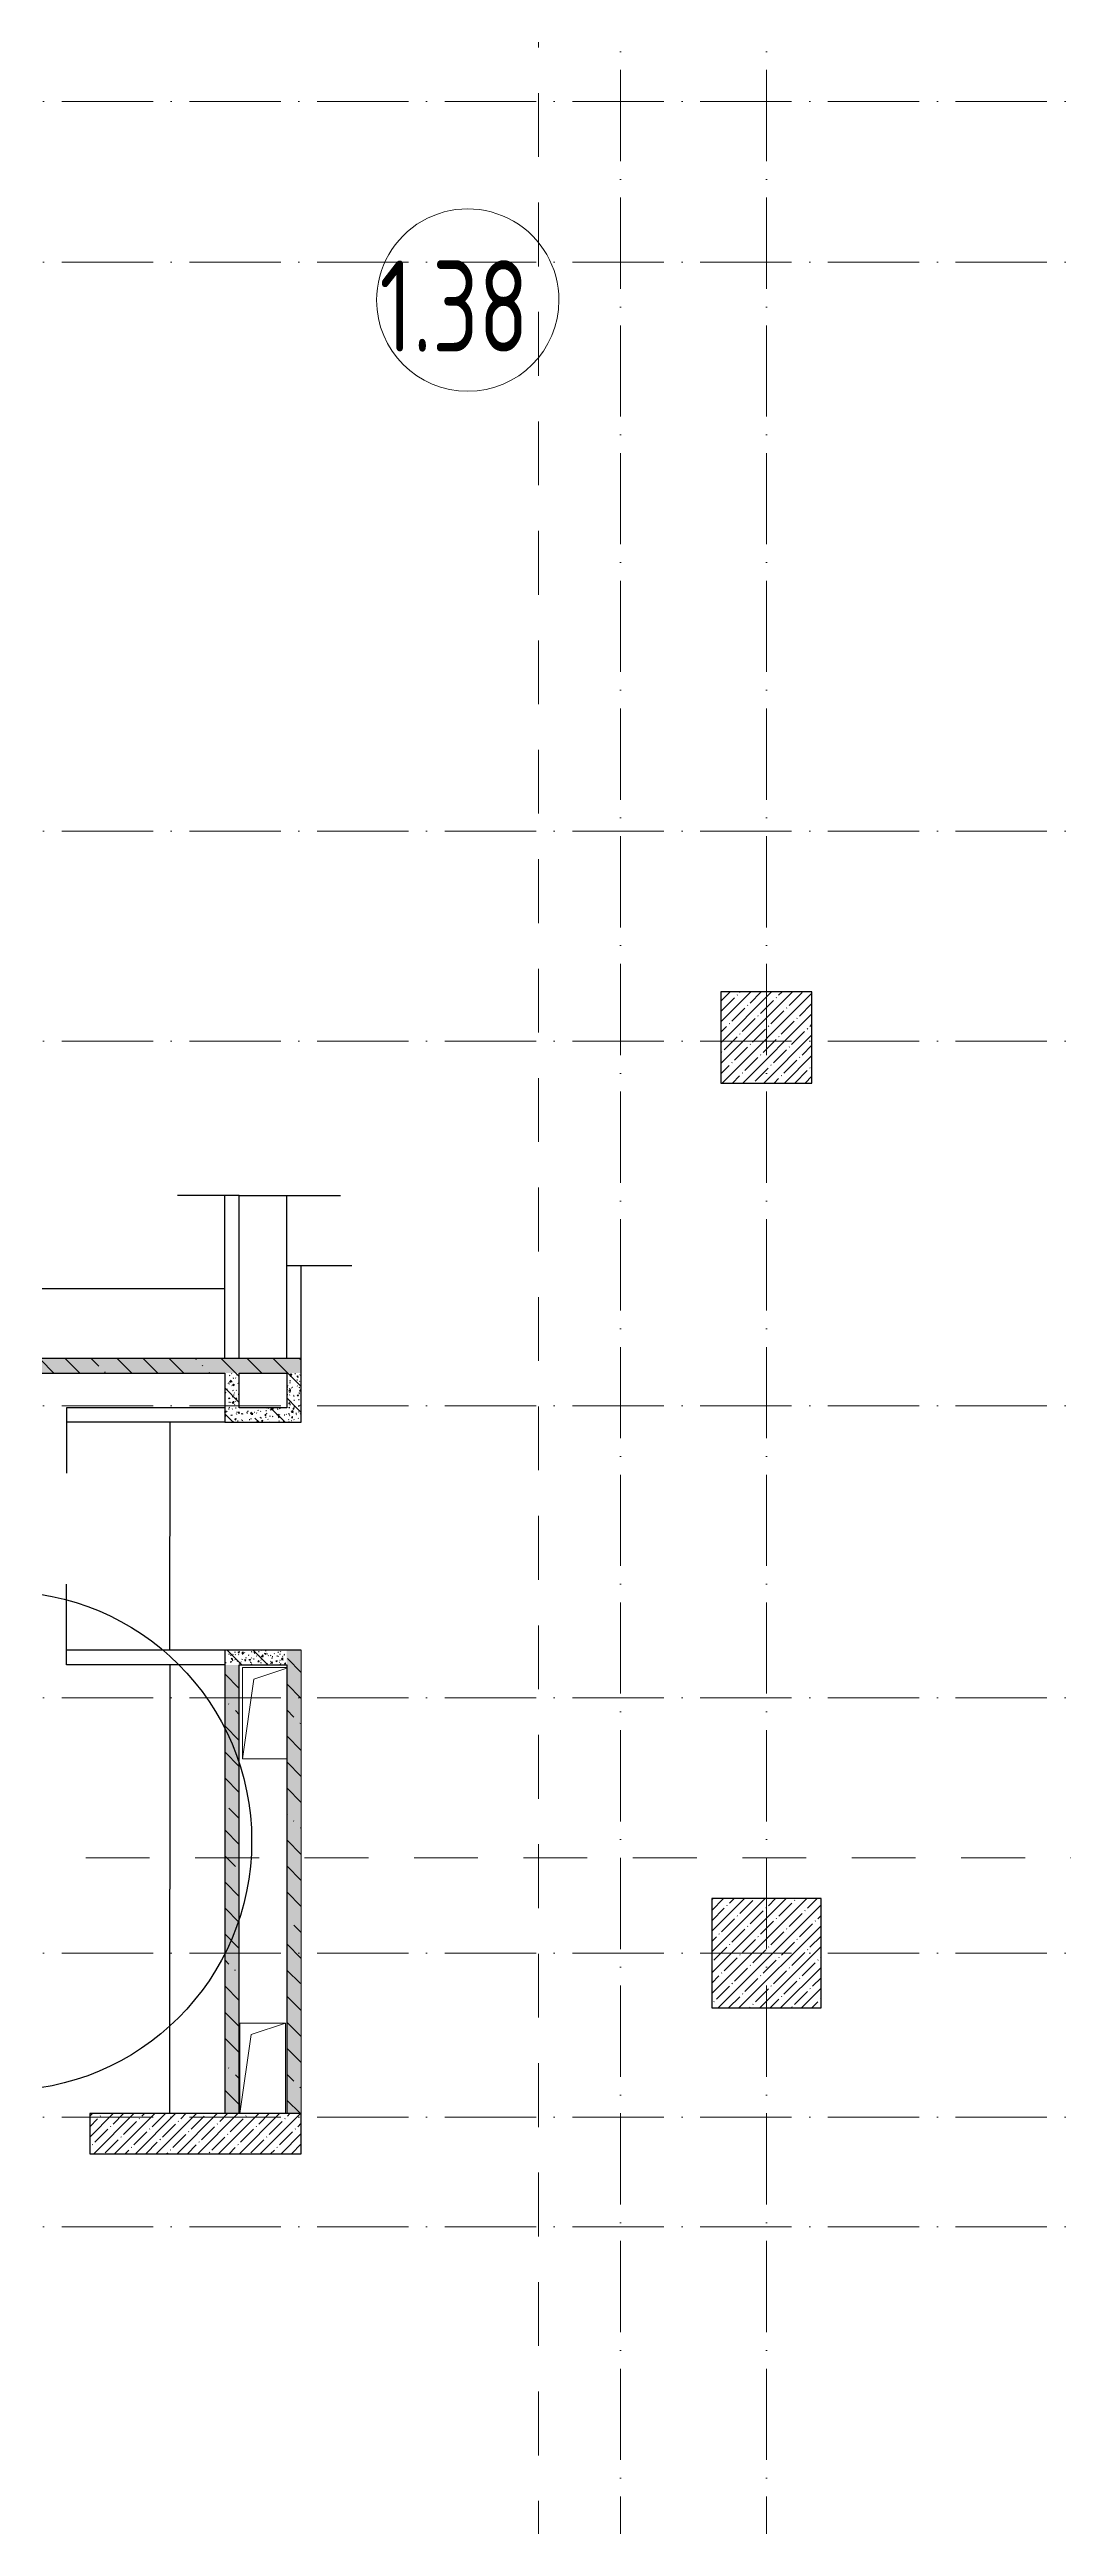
# Model space of a CAD drawing. Header units: millimetres. Extents: x 12986 to 523328, y -9759 to 30092.
# Drawn here: x 106526 to 112086, y 8857 to 22435 of the extents above; entities that cross this region are included whole.
import ezdxf

# ---------------------------------------------------------------- set-up
doc = ezdxf.new("R2010")
doc.units = ezdxf.units.MM
doc.linetypes.add('01 Штриховая _4 мм_', pattern=[600, 350, -250])
doc.linetypes.add('50_200_ШТРИХ_1Т_ш5_п1_п1_', pattern=[700.0000000000001, 500.0000000000001, -100, 0, -100])
for name, color, linetype, lineweight in [('0) ПГП', 1, 'Continuous', 30), ('2) Расчет', 1, 'Continuous', 30), ('4) ПГП красный расчет', 12, 'Continuous', 30), ('A-ANNO-DIMS', 7, 'Continuous', 9), ('A-AREA-IDEN', 7, 'Continuous', 9), ('A-FLOR', 7, 'Continuous', 9), ('A-GENM', 7, 'Continuous', 9), ('A-WALL-1', 7, 'Continuous', 25), ('A-WALL-6', 18, 'Continuous', 13), ('A-WALL-PATT-1', 7, 'Continuous', 5), ('A-WALL-PATT-4', 250, 'Continuous', 5), ('G-ANNO-SYMB-1', 7, '01 Штриховая _4 мм_', 9), ('S-COLS', 7, 'Continuous', 9), ('S-COLS-1', 7, 'Continuous', 5), ('S-COLS-2', 7, 'Continuous', 25), ('Оси-2', 7, '50_200_ШТРИХ_1Т_ш5_п1_п1_', 9)]:
    doc.layers.add(name, color=color, linetype=linetype, lineweight=lineweight)
doc.layers.add('0)Допникки кружки', color=7, linetype='Continuous', plot=False)
doc.styles.add('СПДС', font='ГОСТ тип А.ttf', dxfattribs={"width": 0.9})
doc.dimstyles.get("Standard").update_dxf_attribs({"dimtxt": 0.18, "dimasz": 0.18, "dimexe": 0.18, "dimexo": 0.0625, "dimgap": 0.09, "dimtad": 0, "dimtih": 1, "dimtoh": 1, "dimdec": 4, "dimzin": 0, "dimdsep": 46, "dimtxsty": 'Standard', "dimcen": 0.09, "dimadec": 0, "dimazin": 0, "dimtfac": 1, "dimtdec": 4, "dimtofl": 0, "dimtmove": 0, "dimatfit": 3, "dimfxl": 1, "dimtolj": 1, "dimtzin": 0, "dimarcsym": 0})
pattern_1 = [(45, (61996.89328478048, 0), (-57.02462636878913, 57.02462636878913), []), (45, (62053.91828478048, 0), (-57.02462636878913, 57.02462636878913), [100.806, -20.161, 3.353, -16.808])]
pattern_2 = [(49.99999999999999, (61996.89328478048, 0), (72.87376369224634, -6.37606919086042), [7.62, -83.82]), (355, (61996.89328478048, 0), (-14.09698843026366, 76.42244396901353), [6.096, -67.056]), (100.451, (62002.96628478048, -0.531), (58.77696438747005, 70.04687181019632), [6.476, -71.236]), (46.184, (61996.89328478048, 20.32), (108.4314191850875, -16.81745398411556), [11.43, -125.73]), (96.63599999999998, (62005.92928478048, 18.919), (94.96100284168408, 98.97088531129582), [9.714, -106.854]), (351.184, (61996.89328478048, 20.32), (94.96226825218122, 98.970183476645), [9.144, -100.584]), (21, (62007.05328478049, 15.24), (60.64565017557262, -40.90653746997012), [7.62, -83.82]), (326, (62007.05328478049, 15.24), (24.72083214648978, 73.67493117054863), [6.096, -67.056]), (71.45100000000001, (62012.10728478048, 11.831), (85.36688870085688, 32.76873672474288), [6.476, -71.236]), (37.50000000000001, (61996.89328478048, 0), (1.2355247201055, 33.82243249185381), [3.353, -62.89, 3.353, -64.719, -67.31]), (37.50000000000001, (61996.89328478048, 0), (1.2355247201055, 33.82243249185381), [-134.315, 3.353, -63.957]), (7.499999999999999, (61996.89328478048, 0), (26.72814571914412, 40.0725493001905), [3.353, -35.458, 3.353, -61.36600000000001, -25.654]), (7.499999999999999, (61996.89328478048, 0), (26.72814571914412, 40.0725493001905), [-103.53, 3.353, -22.301]), (327.5, (61974.23628478048, 0), (54.23631751951487, -2.292117344806702), [3.353, -22.047, 3.353, -75.895, -105.156]), (327.5, (61974.23628478048, 0), (54.23631751951487, -2.292117344806702), [-104.648, 3.353, -101.803]), (317.5, (61964.07628478048, 0), (59.25157926488501, 10.17013936074866), [3.353, -29.667, 3.353, -49.276, -74.676]), (317.5, (61964.07628478048, 0), (59.25157926488501, 10.17013936074866), [-85.649, 3.353, -71.32300000000001])]
pattern_3 = [(135, (61996.89328478048, 0), (-142.5612123685822, -142.5612123685822), []), (135, (62139.45528478048, 0), (-142.5612123685822, -142.5612123685822), [252.016, -50.403, 3.353, -47.05])]

# ---------------------------------------------------------------- blocks, each defined once
blk = doc.blocks.new('BSC_Колонна _Прямоугольная - 500х500-22732503-АР1_Кладочный план 1 этажа')
at = {"layer": 'S-COLS-1'}
h = blk.add_hatch(dxfattribs=at)
h.set_pattern_fill('FP_38', color=256, style=0, pattern_type=2)
h.set_pattern_definition([(45, (-48460, -17020), (-57.02462636878913, 57.02462636878913), []), (45, (-48402.975, -17020), (-57.02462636878913, 57.02462636878913), [100.806, -20.161, 3.353, -16.808])])
h.paths.add_polyline_path([(-249.9999999999518, -249.9999999999822), (250.0000000000471, -249.9999999999735), (250.0000000000471, 250.0000000000211), (-249.9999999999605, 250.0000000000168), (-249.9999999999605, 244.9604545725541)], flags=0)
at = {"layer": 'S-COLS-2'}
for p, q in [((250.0000000000001, 250), (-250.0000000000001, 249.9999999999993)), ((-250.0000000000001, 249.9999999999993), (-249.9999999999954, -249.9999999999999)), ((249.9999999999998, -249.999999999992), (250.0000000000001, 250)), ((-249.9999999999954, -249.9999999999999), (249.9999999999998, -249.999999999992))]:
    blk.add_line(p, q, dxfattribs=at)
blk = doc.blocks.new('AR_Отверстие прямоугольное _в плите_ - AR_Отверстие прямоугольное _в плите_-V59-АР1_Кладочный план 1 этажа')
at = {"layer": 'A-GENM'}
for p, q in [((118.0000000000928, 250.0000000000068), (-124.9999999999964, 250.0000000000068)), ((-124.9999999999964, 250.0000000000068), (-124.9999999999964, -249.999999999993)), ((-124.9999999999964, -249.999999999993), (-62.49999999999637, 187.5000000000069)), ((-62.49999999999635, 187.5000000000069), (118.0000000000927, 247.6666666667032)), ((-124.9999999999964, -249.999999999993), (118.0000000000758, -249.999999999993))]:
    blk.add_line(p, q, dxfattribs=at)
blk = doc.blocks.new('AR_Отверстие прямоугольное _в плите_ - AR_Отверстие прямоугольное _в плите_-V60-АР1_Кладочный план 1 этажа')
at = {"layer": 'A-GENM'}
for p, q in [((125.0000000000036, 250.0000000000068), (-124.9999999999964, 250.0000000000068)), ((-124.9999999999964, 250.0000000000068), (-124.9999999999964, -247.0000000000294)), ((-124.5714285714301, -247.0000000000294), (-62.49999999999637, 187.5000000000069)), ((-62.49999999999635, 187.5000000000069), (125.0000000000036, 250.0000000000068)), ((125.0000000000036, -246.9999999999955), (125.0000000000036, 250.0000000000068))]:
    blk.add_line(p, q, dxfattribs=at)
blk = doc.blocks.new('DIMBLOCK534-АР1_Кладочный план 1 этажа')
at = {"layer": 'A-ANNO-DIMS', "color": 0, "lineweight": -2, "transparency": 16777216}
for p, q in [((107483.7826568903, 14989.99984554386), (106620.1317088164, 14989.99984554386)), ((106620.3117088164, 14989.81984554386), (106620.3117088164, 14910.17984554386)), ((107486.8306568902, 14909.99984554386), (106620.1317088164, 14909.99984554386)), ((106620.3117088164, 14909.99984554386), (106620.3117088164, 14631.94471748307)), ((106620.3117088164, 14631.94471748307), (106620.1317088164, 14631.94471748307))]:
    blk.add_line(p, q, dxfattribs=at)
at = {"layer": 'A-ANNO-DIMS', "color": 0, "transparency": 16777216}
for points in [[(106620.2817088164, 14989.81984554386), (106620.3417088164, 14989.81984554386), (106620.3117088164, 14989.99984554386)], [(106620.2817088164, 14910.17984554386), (106620.3417088164, 14910.17984554386), (106620.3117088164, 14909.99984554386)]]:
    blk.add_solid(points, dxfattribs=at)
at = {"layer": 'Defpoints', "color": 0, "transparency": 16777216}
for p in [(107483.8451568903, 14989.99984554386), (106620.3117088164, 14909.99984554386), (107486.8931568902, 14909.99984554386)]:
    blk.add_point(p, dxfattribs=at)
at = {"layer": 'A-ANNO-DIMS', "color": 0, "transparency": 16777216, "insert": (106619.8017088163, 14480.24912301347), "char_height": 0.18, "width": 303.3911889391421, "attachment_point": 1, "rotation": 89.99999999999991, "line_spacing_factor": 1.149209049011902}
blk.add_mtext('\\A1;80.0000', dxfattribs=at)
blk = doc.blocks.new('DIMBLOCK535-АР1_Кладочный план 1 этажа')
at = {"layer": 'A-ANNO-DIMS', "color": 0, "lineweight": -2, "transparency": 16777216}
for p, q in [((107486.8306568902, 14909.99984554386), (107185.4145270859, 14909.99984554386)), ((107185.5945270859, 14909.81984554386), (107185.5945270859, 14285.17992543942)), ((107185.5945270859, 13660.18000533498), (107185.5945270859, 14284.81992543942)), ((107486.8306568902, 13660.00000533498), (107185.4145270859, 13660.00000533498))]:
    blk.add_line(p, q, dxfattribs=at)
at = {"layer": 'A-ANNO-DIMS', "color": 0, "transparency": 16777216}
for points in [[(107185.5645270859, 14909.81984554386), (107185.6245270859, 14909.81984554386), (107185.5945270859, 14909.99984554386)], [(107185.5645270859, 13660.18000533498), (107185.6245270859, 13660.18000533498), (107185.5945270859, 13660.00000533498)]]:
    blk.add_solid(points, dxfattribs=at)
at = {"layer": 'Defpoints', "color": 0, "transparency": 16777216}
for p in [(107486.8931568902, 14909.99984554386), (107185.5945270859, 13660.00000533498), (107486.8931568902, 13660.00000533498)]:
    blk.add_point(p, dxfattribs=at)
at = {"layer": 'A-ANNO-DIMS', "color": 0, "transparency": 16777216, "insert": (107185.5945270859, 14284.99992543938), "char_height": 0.18, "width": 560.8140159178082, "attachment_point": 5}
blk.add_mtext('\\A1;1249.9998', dxfattribs=at)
blk = doc.blocks.new('DIMBLOCK536-АР1_Кладочный план 1 этажа')
at = {"layer": 'A-ANNO-DIMS', "color": 0, "lineweight": -2, "transparency": 16777216}
for p, q in [((106619.5317088164, 13660.00000533498), (106619.5317088164, 14023.05526495409)), ((106619.5317088164, 14023.05526495409), (106619.7117088164, 14023.05526495409)), ((107486.8306568902, 13660.00000533498), (106619.3517088164, 13660.00000533498)), ((107483.7826568903, 13580.00000533498), (106619.3517088164, 13580.00000533498)), ((106619.5317088164, 13580.18000533498), (106619.5317088164, 13659.82000533498))]:
    blk.add_line(p, q, dxfattribs=at)
at = {"layer": 'A-ANNO-DIMS', "color": 0, "transparency": 16777216}
for points in [[(106619.5017088164, 13659.82000533498), (106619.5617088164, 13659.82000533498), (106619.5317088164, 13660.00000533498)], [(106619.5017088164, 13580.18000533498), (106619.5617088164, 13580.18000533498), (106619.5317088164, 13580.00000533498)]]:
    blk.add_solid(points, dxfattribs=at)
at = {"layer": 'Defpoints', "color": 0, "transparency": 16777216}
for p in [(106619.5317088164, 13580.00000533498), (107483.8451568903, 13580.00000533498), (107486.8931568902, 13660.00000533498)]:
    blk.add_point(p, dxfattribs=at)
at = {"layer": 'A-ANNO-DIMS', "color": 0, "transparency": 16777216, "insert": (106619.8017088163, 13871.35967048448), "char_height": 0.18, "width": 303.3911889391421, "attachment_point": 1, "rotation": 89.99999999999991, "line_spacing_factor": 1.149209049011902}
blk.add_mtext('\\A1;80.0000', dxfattribs=at)
blk = doc.blocks.new('DIMBLOCK537-АР1_Кладочный план 1 этажа')
at = {"layer": 'A-ANNO-DIMS', "color": 0, "lineweight": -2, "transparency": 16777216}
for p, q in [((107483.7826568903, 13580.00000533498), (107185.4145270859, 13580.00000533498)), ((107185.5945270859, 13579.82000533498), (107185.5945270859, 12350.18000533498)), ((107185.5945270859, 11120.18000533498), (107185.5945270859, 12349.82000533498)), ((107291.5980442582, 11120.00000533498), (107185.4145270859, 11120.00000533498))]:
    blk.add_line(p, q, dxfattribs=at)
at = {"layer": 'A-ANNO-DIMS', "color": 0, "transparency": 16777216}
for points in [[(107185.5645270859, 13579.82000533498), (107185.6245270859, 13579.82000533498), (107185.5945270859, 13580.00000533498)], [(107185.5645270859, 11120.18000533498), (107185.6245270859, 11120.18000533498), (107185.5945270859, 11120.00000533498)]]:
    blk.add_solid(points, dxfattribs=at)
at = {"layer": 'Defpoints', "color": 0, "transparency": 16777216}
for p in [(107483.8451568903, 13580.00000533498), (107185.5945270859, 11120.00000533498), (107291.6605442582, 11120.00000533498)]:
    blk.add_point(p, dxfattribs=at)
at = {"layer": 'A-ANNO-DIMS', "color": 0, "transparency": 16777216, "insert": (107185.5945270859, 12350.00000533494), "char_height": 0.18, "width": 625.1697226624746, "attachment_point": 5}
blk.add_mtext('\\A1;2460.0000', dxfattribs=at)
blk = doc.blocks.new('DIMBLOCK540-АР1_Кладочный план 1 этажа')
at = {"layer": 'A-ANNO-DIMS', "color": 0, "lineweight": -2, "transparency": 16777216}
for p, q in [((104706.8932292889, 15180.062505335), (104706.8932292889, 15641.63436388872)), ((104707.0732292889, 15641.45436388872), (106096.0831930896, 15641.45436388872)), ((107486.7131568902, 15641.45436388872), (106097.7031930895, 15641.45436388872)), ((107486.8931568902, 15263.11050533501), (107486.8931568902, 15641.63436388872))]:
    blk.add_line(p, q, dxfattribs=at)
at = {"layer": 'A-ANNO-DIMS', "color": 0, "transparency": 16777216}
for points in [[(104707.0732292889, 15641.48436388872), (104707.0732292889, 15641.42436388872), (104706.8932292889, 15641.45436388872)], [(107486.7131568902, 15641.48436388872), (107486.7131568902, 15641.42436388872), (107486.8931568902, 15641.45436388872)]]:
    blk.add_solid(points, dxfattribs=at)
at = {"layer": 'Defpoints', "color": 0, "transparency": 16777216}
for p in [(107486.8931568902, 15641.45436388872), (107486.8931568902, 15263.04800533501), (104706.8932292889, 15180.000005335)]:
    blk.add_point(p, dxfattribs=at)
at = {"layer": 'A-ANNO-DIMS', "color": 0, "transparency": 16777216, "insert": (106096.8931930895, 15641.45436388872), "char_height": 0.18, "width": 606.7823778782843, "attachment_point": 5}
blk.add_mtext('\\A1;2779.9999', dxfattribs=at)
blk = doc.blocks.new('DIMBLOCK541-АР1_Кладочный план 1 этажа')
at = {"layer": 'A-ANNO-DIMS', "color": 0, "lineweight": -2, "transparency": 16777216}
for p, q in [((107486.8931568902, 16153.95421205308), (107228.6576871202, 16153.95421205308)), ((107486.8931568902, 15263.11050533501), (107486.8931568902, 16154.13421205308)), ((107566.7131568902, 16153.95421205308), (107487.0731568902, 16153.95421205308)), ((107566.8931568902, 15263.11050533501), (107566.8931568902, 16154.13421205308))]:
    blk.add_line(p, q, dxfattribs=at)
at = {"layer": 'A-ANNO-DIMS', "color": 0, "transparency": 16777216}
for points in [[(107487.0731568902, 16153.98421205308), (107487.0731568902, 16153.92421205308), (107486.8931568902, 16153.95421205308)], [(107566.7131568902, 16153.98421205308), (107566.7131568902, 16153.92421205308), (107566.8931568902, 16153.95421205308)]]:
    blk.add_solid(points, dxfattribs=at)
at = {"layer": 'Defpoints', "color": 0, "transparency": 16777216}
for p in [(107566.8931568902, 16153.95421205308), (107486.8931568902, 15263.04800533501), (107566.8931568902, 15263.04800533501)]:
    blk.add_point(p, dxfattribs=at)
at = {"layer": 'A-ANNO-DIMS', "color": 0, "transparency": 16777216, "insert": (107076.4070926506, 16154.07421205308), "char_height": 0.18, "width": 303.3911889391421, "attachment_point": 1, "line_spacing_factor": 1.149209049011902}
blk.add_mtext('\\A1;80.0000', dxfattribs=at)
blk = doc.blocks.new('DIMBLOCK542-АР1_Кладочный план 1 этажа')
at = {"layer": 'A-ANNO-DIMS', "color": 0, "lineweight": -2, "transparency": 16777216}
for p, q in [((107566.8931568902, 15263.11050533501), (107566.8931568902, 16154.13421205308)), ((107567.0731568902, 16153.95421205308), (107826.713135617, 16153.95421205308)), ((107826.893135617, 15263.11050533501), (107826.893135617, 16154.13421205308)), ((107826.893135617, 16153.95421205308), (108122.4340995363, 16153.95421205308))]:
    blk.add_line(p, q, dxfattribs=at)
at = {"layer": 'A-ANNO-DIMS', "color": 0, "transparency": 16777216}
for points in [[(107567.0731568902, 16153.98421205308), (107567.0731568902, 16153.92421205308), (107566.8931568902, 16153.95421205308)], [(107826.713135617, 16153.98421205308), (107826.713135617, 16153.92421205308), (107826.893135617, 16153.95421205308)]]:
    blk.add_solid(points, dxfattribs=at)
at = {"layer": 'Defpoints', "color": 0, "transparency": 16777216}
for p in [(107826.893135617, 16153.95421205308), (107566.8931568902, 15263.04800533501), (107826.893135617, 15263.04800533501)]:
    blk.add_point(p, dxfattribs=at)
at = {"layer": 'A-ANNO-DIMS', "color": 0, "transparency": 16777216, "insert": (107895.535707832, 16154.07421205308), "char_height": 0.18, "width": 455.0867834087132, "attachment_point": 1, "line_spacing_factor": 1.149209049011902}
blk.add_mtext('\\A1;260.0000', dxfattribs=at)
blk = doc.blocks.new('DIMBLOCK543-АР1_Кладочный план 1 этажа')
at = {"layer": 'A-ANNO-DIMS', "color": 0, "lineweight": -2, "transparency": 16777216}
for p, q in [((107826.893135617, 15263.11050533501), (107826.893135617, 15769.59217983603)), ((107827.073135617, 15769.41217983602), (107906.713135617, 15769.41217983602)), ((107906.893135617, 15260.06250533499), (107906.893135617, 15769.59217983603)), ((107906.893135617, 15769.41217983602), (108183.7346376389, 15769.41217983602))]:
    blk.add_line(p, q, dxfattribs=at)
at = {"layer": 'A-ANNO-DIMS', "color": 0, "transparency": 16777216}
for points in [[(107827.073135617, 15769.44217983603), (107827.073135617, 15769.38217983602), (107826.893135617, 15769.41217983602)], [(107906.713135617, 15769.44217983603), (107906.713135617, 15769.38217983602), (107906.893135617, 15769.41217983602)]]:
    blk.add_solid(points, dxfattribs=at)
at = {"layer": 'Defpoints', "color": 0, "transparency": 16777216}
for p in [(107906.893135617, 15769.41217983602), (107826.893135617, 15263.04800533501), (107906.893135617, 15260.00000533499)]:
    blk.add_point(p, dxfattribs=at)
at = {"layer": 'A-ANNO-DIMS', "color": 0, "transparency": 16777216, "insert": (108032.5940431693, 15769.53217983603), "char_height": 0.18, "width": 303.3911889391421, "attachment_point": 1, "line_spacing_factor": 1.149209049011902}
blk.add_mtext('\\A1;80.0000', dxfattribs=at)
blk = doc.blocks.new('Марка_Помещения - Номер-25198446-Объем проектирования 1 этажа')
at = {"layer": 'A-AREA-IDEN'}
for centre, start, end in [((0, 2.864814117636069e-16), 359.9999999999996, 179.9999999999998), ((0, 2.210955402474149e-17), 179.9999999999998, 359.9999999999993)]:
    blk.add_arc(centre, 2.500000000000002, start, end, dxfattribs=at)

msp = doc.modelspace()

# ---------------------------------------------------------------- hatches: boundary and pattern name
at = {"layer": '0) ПГП'}
h = msp.add_hatch(dxfattribs=at)
h.set_pattern_fill('FP_16', color=256, style=0, pattern_type=2)
h.set_pattern_definition(pattern_2)
h.paths.add_polyline_path([(107826.893135617, 15180.00000533501), (107906.893135617, 15180.00000533501), (107906.893135617, 15260.000005335), (104376.8932594026, 15260.00000533503), (104376.8932594026, 15180.00000533501), (107566.8931568902, 15180.00000533501)], flags=0)
h = msp.add_hatch(dxfattribs=at)
h.set_pattern_fill('FP_17', color=256, style=0, pattern_type=2)
h.set_pattern_definition(pattern_3)
h.paths.add_polyline_path([(107826.893135617, 15180.00000533501), (107906.893135617, 15180.00000533501), (107906.893135617, 15260.000005335), (104376.8932594026, 15260.00000533503), (104376.8932594026, 15180.00000533501), (107566.8931568902, 15180.00000533501)], flags=0)
h = msp.add_hatch(dxfattribs=at)
h.set_pattern_fill('FP_16', color=256, style=0, pattern_type=2)
h.set_pattern_definition(pattern_2)
h.paths.add_polyline_path([(107566.8931568902, 14909.99984554387), (107566.8931568902, 15180.00000533501), (107486.8931568902, 15180.00000533501), (107486.8931568902, 14909.99984554387)], flags=0)
h = msp.add_hatch(dxfattribs=at)
h.set_pattern_fill('FP_17', color=256, style=0, pattern_type=2)
h.set_pattern_definition(pattern_3)
h.paths.add_polyline_path([(107566.8931568902, 14909.99984554387), (107566.8931568902, 15180.00000533501), (107486.8931568902, 15180.00000533501), (107486.8931568902, 14909.99984554387)], flags=0)
h = msp.add_hatch(dxfattribs=at)
h.set_pattern_fill('FP_16', color=256, style=0, pattern_type=2)
h.set_pattern_definition(pattern_2)
h.paths.add_polyline_path([(107826.893135617, 14989.99984554386), (107906.893135617, 14989.99984554386), (107906.893135617, 15180.00000533501), (107826.893135617, 15180.00000533501)], flags=0)
h = msp.add_hatch(dxfattribs=at)
h.set_pattern_fill('FP_17', color=256, style=0, pattern_type=2)
h.set_pattern_definition(pattern_3)
h.paths.add_polyline_path([(107826.893135617, 14989.99984554386), (107906.893135617, 14989.99984554386), (107906.893135617, 15180.00000533501), (107826.893135617, 15180.00000533501)], flags=0)
h = msp.add_hatch(dxfattribs=at)
h.set_pattern_fill('FP_16', color=256, style=0, pattern_type=2)
h.set_pattern_definition(pattern_2)
h.paths.add_polyline_path([(107906.893135617, 14909.99984554387), (107906.893135617, 14989.99984554386), (107566.8931568902, 14989.99984554386), (107566.8931568902, 14909.99984554387)], flags=0)
h = msp.add_hatch(dxfattribs=at)
h.set_pattern_fill('FP_17', color=256, style=0, pattern_type=2)
h.set_pattern_definition(pattern_3)
h.paths.add_polyline_path([(107906.893135617, 14909.99984554387), (107906.893135617, 14989.99984554386), (107566.8931568902, 14989.99984554386), (107566.8931568902, 14909.99984554387)], flags=0)
h = msp.add_hatch(dxfattribs=at)
h.set_pattern_fill('FP_16', color=256, style=0, pattern_type=2)
h.set_pattern_definition(pattern_2)
h.paths.add_polyline_path([(107566.8931568903, 13580.00000533499), (107826.893156891, 13580.00000533499), (107826.893156891, 13660.00000533498), (107486.8931568902, 13660.00000533498), (107486.8931568902, 13580.00000533499)], flags=0)
h = msp.add_hatch(dxfattribs=at)
h.set_pattern_fill('FP_17', color=256, style=0, pattern_type=2)
h.set_pattern_definition(pattern_3)
h.paths.add_polyline_path([(107566.8931568903, 13580.00000533499), (107826.893156891, 13580.00000533499), (107826.893156891, 13660.00000533498), (107486.8931568902, 13660.00000533498), (107486.8931568902, 13580.00000533499)], flags=0)
h = msp.add_hatch(dxfattribs=at)
h.set_pattern_fill('FP_16', color=256, style=0, pattern_type=2)
h.set_pattern_definition(pattern_2)
h.paths.add_polyline_path([(107486.8931568902, 11120.000005335), (107566.8931568902, 11120.000005335), (107566.8931568902, 13580.00000533499), (107486.8931568902, 13580.00000533499), (107486.8931568902, 12987.36436293924)], flags=0)
h = msp.add_hatch(dxfattribs=at)
h.set_pattern_fill('FP_17', color=256, style=0, pattern_type=2)
h.set_pattern_definition(pattern_3)
h.paths.add_polyline_path([(107486.8931568902, 11120.000005335), (107566.8931568902, 11120.000005335), (107566.8931568902, 13580.00000533499), (107486.8931568902, 13580.00000533499), (107486.8931568902, 12987.36436293924)], flags=0)
h = msp.add_hatch(dxfattribs=at)
h.set_pattern_fill('FP_16', color=256, style=0, pattern_type=2)
h.set_pattern_definition(pattern_2)
h.paths.add_polyline_path([(107826.893156891, 11120.000005335), (107906.893156891, 11120.000005335), (107906.893156891, 13660.00000533498), (107826.893156891, 13660.00000533498), (107826.893156891, 12987.36436293924)], flags=0)
at = {"layer": 'A-WALL-PATT-1'}
h = msp.add_hatch(dxfattribs=at)
h.set_pattern_fill('FP_1', color=256, style=0, pattern_type=2)
h.set_pattern_definition(pattern_1)
h.paths.add_polyline_path([(106746.8932292889, 10900.00000533498), (107906.893156891, 10900.00000533498), (107906.893156891, 11120.000005335), (106746.8932292889, 11120.000005335)], flags=0)
h.paths.add_polyline_path([(105596.893229289, 10900.00000533498), (105596.893229289, 11120.000005335), (104376.8932594026, 11120.000005335), (104376.8932594026, 10900.00000533501), (105422.5867171914, 10900.00000533498)], flags=0)
at = {"layer": 'A-WALL-PATT-4'}
h = msp.add_hatch(dxfattribs=at)
h.set_pattern_fill('FP_17', color=256, style=0, pattern_type=2)
h.set_pattern_definition(pattern_3)
h.paths.add_polyline_path([(107826.893156891, 11120.000005335), (107906.893156891, 11120.000005335), (107906.893156891, 13660.00000533498), (107826.893156891, 13660.00000533498), (107826.893156891, 12987.36436293924)], flags=0)
at = {"layer": 'S-COLS-1'}
h = msp.add_hatch(dxfattribs=at)
h.set_pattern_fill('FP_1', color=256, style=0, pattern_type=2)
h.set_pattern_definition(pattern_1)
h.paths.add_polyline_path([(110156.8932594026, 11699.99977981384), (110756.8932594026, 11699.99977981384), (110756.8932594026, 12299.99977981384), (110156.8932594026, 12299.99977981384)], flags=0)

# ---------------------------------------------------------------- linework, layer by layer
at = {"layer": '0) ПГП'}
for p, q in [((107906.893135617, 14909.99984554386), (107906.893135617, 15260.00000533498)), ((104706.8932292889, 15180.000005335), (107486.8931568902, 15180.000005335)), ((107486.8931568902, 15180.000005335), (107486.8931568902, 14909.99984554386)), ((107566.8931568902, 15180.000005335), (107826.893135617, 15180.000005335)), ((107826.893135617, 14989.99984554384), (107566.8931568902, 14989.99984554384)), ((107906.8931568909, 13660.00000533496), (107486.8931568902, 13660.00000533496)), ((107566.8931568902, 11120.00000533498), (107566.8931568902, 13580.00000533498))]:
    msp.add_line(p, q, dxfattribs=at)
at = {"layer": '0)Допникки кружки', "color": 6, "lineweight": 30}
msp.add_circle((106265.3856286671, 12614.3856286671), 1369.385628667104, dxfattribs=at)
at = {"layer": '2) Расчет'}
for p, q in [((107906.893135617, 15260.00000533498), (104376.8932594025, 15260.00000533501)), ((107566.8931568902, 14989.99984554384), (107566.8931568902, 15180.000005335)), ((107826.893135617, 15180.000005335), (107826.893135617, 14989.99984554384)), ((107486.8931568902, 14909.99984554386), (107906.893135617, 14909.99984554386)), ((107486.8931568902, 13660.00000533496), (107486.8931568902, 11120.00000533498)), ((107566.8931568902, 13580.00000533498), (107826.8931568909, 13580.00000533498))]:
    msp.add_line(p, q, dxfattribs=at)
at = {"layer": '4) ПГП красный расчет'}
msp.add_line((107826.893156891, 13580.00000533498), (107826.8931568909, 11120.00000533498), dxfattribs=at)
at = {"layer": 'A-FLOR'}
for p, q in [((107583.8931568909, 13565.00000533497), (107826.893156891, 13565.00000533497)), ((107583.8931568909, 13065.00000533497), (107583.8931568909, 13565.00000533497)), ((107826.893156891, 13065.00000533497), (107583.8931568909, 13065.00000533497)), ((107569.8931568909, 11617.00000533499), (107819.8931568909, 11617.00000533499)), ((107569.8931568909, 11120.00000533495), (107569.8931568909, 11617.00000533499)), ((107819.8931568909, 11617.00000533499), (107819.8931568909, 11120.00000533499))]:
    msp.add_line(p, q, dxfattribs=at)
at = {"layer": 'A-WALL-1'}
for p, q in [((107906.8931568909, 11120.00000533498), (106746.8932292889, 11120.00000533498)), ((106746.8932292889, 11120.00000533498), (106746.8932292889, 10900.00000533496)), ((107906.8931568909, 10900.00000533496), (107906.8931568909, 11120.00000533498)), ((106746.8932292889, 10900.00000533496), (107906.8931568909, 10900.00000533496))]:
    msp.add_line(p, q, dxfattribs=at)
at = {"layer": 'A-WALL-6'}
msp.add_line((107906.8931568909, 11120.00000533498), (107906.8931568909, 13660.00000533496), dxfattribs=at)
at = {"layer": 'G-ANNO-SYMB-1'}
for p, q in [((109208.1121133097, -4553.262929572841), (109208.1121133097, 28684.3236372956)), ((104925.0974255265, 12523.27847799222), (187962.8300468362, 12523.27847799195))]:
    msp.add_line(p, q, dxfattribs=at)
at = {"layer": 'S-COLS-2'}
for p, q in [((110756.8932594025, 12299.99977981383), (110156.8932594025, 12299.99977981383)), ((110156.8932594025, 12299.99977981383), (110156.8932594025, 11699.99977981383)), ((110756.8932594025, 11699.99977981383), (110756.8932594025, 12299.99977981383)), ((110156.8932594025, 11699.99977981383), (110756.8932594025, 11699.99977981383))]:
    msp.add_line(p, q, dxfattribs=at)
at = {"layer": 'Оси-2'}
for p, q in [((109656.8932504233, -4080.000000001795), (109656.8932504234, 27223.76720985551)), ((110456.8932504233, -4080.000000001798), (110456.8932504234, 27223.7672098555)), ((57586.89328478162, 22150.00007026959), (187948.5213125125, 22150.00007026917)), ((57586.89328478162, 21269.99999525554), (187948.5213125125, 21269.99999525512)), ((57586.89328478161, 18150.00007026959), (187948.5213125125, 18150.00007026917)), ((57586.89328478161, 17000.00007026987), (187948.5213125125, 17000.00007026945)), ((57586.8932847816, 14999.99999525538), (187948.5213125125, 14999.99999525495)), ((57586.8932847816, 13399.99999525538), (187948.5213125125, 13399.99999525495)), ((57586.8932847816, 11999.9999999976), (187948.5213125125, 11999.99999999718)), ((57586.89328478159, 11099.9999999976), (187948.5213125125, 11099.99999999718)), ((57586.89328478159, 10499.9999999976), (187948.5213125125, 10499.99999999718))]:
    msp.add_line(p, q, dxfattribs=at)

# ---------------------------------------------------------------- block references
at = {"layer": 'A-AREA-IDEN', "xscale": 199.9999999999999, "yscale": 199.9999999999999, "zscale": 199.9999999999999}
msp.add_blockref('Марка_Помещения - Номер-25198446-Объем проектирования 1 этажа', (108819.4745012934, 21061.8827855091), dxfattribs=at)
at = {"layer": 'A-GENM'}
for name, p in [('AR_Отверстие прямоугольное _в плите_ - AR_Отверстие прямоугольное _в плите_-V59-АР1_Кладочный план 1 этажа', (107708.8931568909, 13315.00000533497)), ('AR_Отверстие прямоугольное _в плите_ - AR_Отверстие прямоугольное _в плите_-V60-АР1_Кладочный план 1 этажа', (107694.8931568909, 11367.00000533498))]:
    msp.add_blockref(name, p, dxfattribs=at)
at = {"layer": 'S-COLS'}
msp.add_blockref('BSC_Колонна _Прямоугольная - 500х500-22732503-АР1_Кладочный план 1 этажа', (110456.8932526568, 17020.0000000021), dxfattribs=at)

# ---------------------------------------------------------------- texts
at = {"layer": 'A-AREA-IDEN', "insert": (108335.7082037091, 21279.0013939006), "char_height": 499.9999999999995, "width": 1212.151499999999, "attachment_point": 1, "style": 'СПДС'}
msp.add_mtext('1.38', dxfattribs=at)

# ---------------------------------------------------------------- dimensions: what is measured, and where the dimension line sits
at = {"layer": 'A-ANNO-DIMS'}
for base, p1, p2, picture, middle in [((107566.8931568902, 16153.95421205308), (107486.8931568902, 15263.04800533501), (107566.8931568902, 15263.04800533501), 'DIMBLOCK541-АР1_Кладочный план 1 этажа', (107228.1026871202, 16153.95421205308)), ((107826.893135617, 16153.95421205308), (107566.8931568902, 15263.04800533501), (107826.893135617, 15263.04800533501), 'DIMBLOCK542-АР1_Кладочный план 1 этажа', (108123.0790995363, 16153.95421205308)), ((107906.893135617, 15769.41217983602), (107826.893135617, 15263.04800533501), (107906.893135617, 15260.00000533499), 'DIMBLOCK543-АР1_Кладочный план 1 этажа', (108184.2896376389, 15769.41217983602))]:
    dim = msp.add_linear_dim(base=base, p1=p1, p2=p2, dimstyle='Standard', dxfattribs=at)
    dim.commit()
    dim.dimension.update_dxf_attribs({"geometry": picture, "text_midpoint": middle, "dimtype": 160})
dim = msp.add_linear_dim(base=(107486.8931568902, 15641.45436388872), p1=(104706.8932292889, 15180.000005335), p2=(107486.8931568902, 15263.04800533501), dimstyle='Standard', dxfattribs=at)
dim.commit()
dim.dimension.update_dxf_attribs({"geometry": 'DIMBLOCK540-АР1_Кладочный план 1 этажа', "text_midpoint": (106096.8931930895, 15641.45436388872)})
for base, p1, p2, picture, middle in [((106620.3117088164, 14909.99984554386), (107483.8451568902, 14989.99984554385), (107486.8931568902, 14909.99984554385), 'DIMBLOCK534-АР1_Кладочный план 1 этажа', (106619.9217088163, 14631.94471748304)), ((106619.5317088164, 13580.00000533498), (107486.8931568902, 13660.00000533497), (107483.8451568902, 13580.00000533497), 'DIMBLOCK536-АР1_Кладочный план 1 этажа', (106619.9217088163, 14023.05526495405))]:
    dim = msp.add_linear_dim(base=base, p1=p1, p2=p2, angle=89.99999999999991, dimstyle='Standard', dxfattribs=at)
    dim.commit()
    dim.dimension.update_dxf_attribs({"geometry": picture, "text_midpoint": middle, "dimtype": 160, "text_rotation": 89.99999999999991})
for base, p1, p2, picture, middle in [((107185.5945270859, 13660.00000533498), (107486.8931568902, 14909.99984554385), (107486.8931568902, 13660.00000533497), 'DIMBLOCK535-АР1_Кладочный план 1 этажа', (107185.5945270859, 14284.99992543938)), ((107185.5945270859, 11120.00000533498), (107483.8451568902, 13580.00000533497), (107291.6605442582, 11120.00000533497), 'DIMBLOCK537-АР1_Кладочный план 1 этажа', (107185.5945270859, 12350.00000533494))]:
    dim = msp.add_linear_dim(base=base, p1=p1, p2=p2, angle=89.99999999999991, dimstyle='Standard', dxfattribs=at)
    dim.commit()
    dim.dimension.update_dxf_attribs({"geometry": picture, "text_midpoint": middle})

doc.saveas('drawing.dxf')
